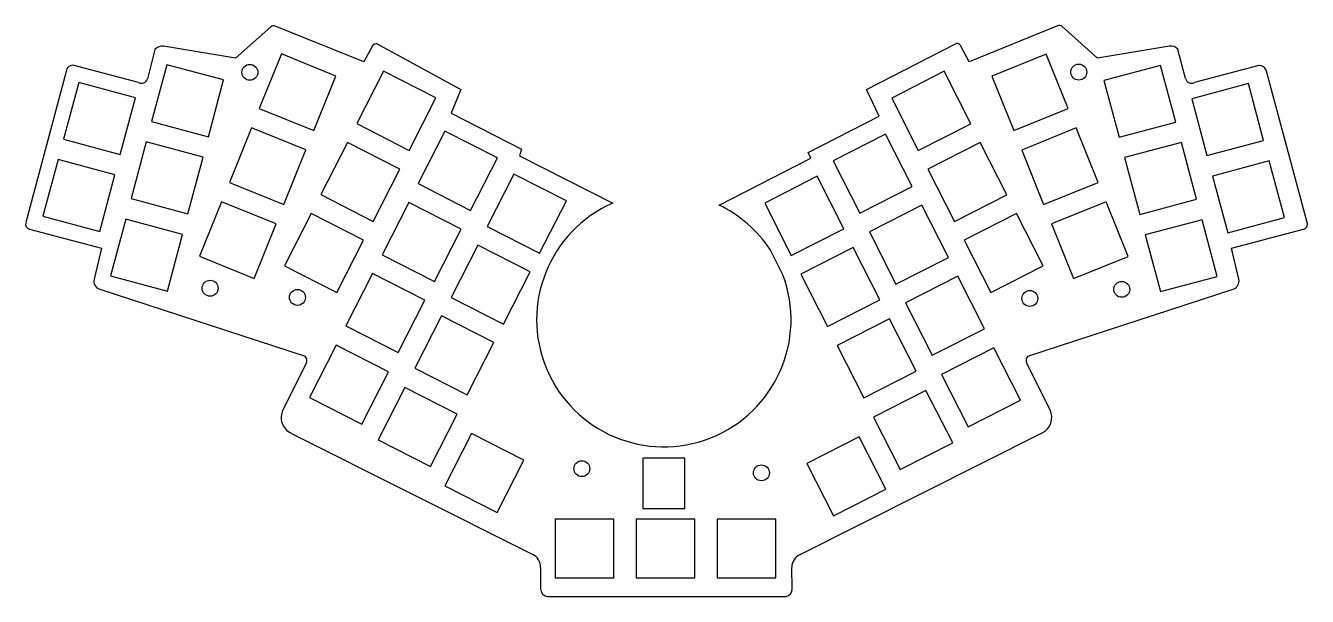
# Model space of a CAD drawing. Header units: millimetres. Extents: x 0 to 305, y 0 to 135.
import ezdxf

# ---------------------------------------------------------------- set-up
doc = ezdxf.new("R2010")
doc.units = ezdxf.units.MM
doc.layers.get('0').update_dxf_attribs({"linetype": 'CONTINUOUS'})

msp = doc.modelspace()

# ---------------------------------------------------------------- linework, layer by layer
for p, q in [((58.01, 135.22), (49.58, 127.73)), ((80.17, 126.83), (59.06, 135.38)), ((245.44, 135.4), (224.34, 126.84)), ((254.93, 127.75), (246.49, 135.23)), ((30.4, 129.8), (28.59, 122.83)), ((49.58, 127.73), (32.46, 130.56)), ((82.2, 130.63), (80.17, 126.83)), ((83.31, 131.13), (103.26, 120.28)), ((199.91, 120.23), (221.13, 131.11)), ((224.34, 126.84), (222.34, 130.59)), ((272.05, 130.57), (254.93, 127.75)), ((275.91, 122.84), (274.1, 129.81)), ((26.46, 121.9), (11.17, 125.98)), ((293.4, 126.01), (278.04, 121.91)), ((9.27, 124.54), (-0.36, 88.54)), ((304.86, 88.56), (295.22, 124.62)), ((103.26, 120.28), (100.95, 114.61)), ((202.89, 113.89), (199.91, 120.23)), ((100.95, 114.61), (117.75, 106.05)), ((186, 105.28), (202.89, 113.89)), ((117.75, 106.05), (117.26, 104.49)), ((117.26, 104.49), (139.45, 93.18)), ((164.78, 92.74), (186.63, 103.87)), ((186.63, 103.87), (186, 105.28)), ((0.51, 86.96), (17.66, 82.49)), ((286.85, 82.5), (303.98, 86.97)), ((17.66, 82.49), (15.89, 75.06)), ((288.62, 75.07), (286.85, 82.5)), ((180, 76.08), (176.92, 82.13)), ((17.24, 72.69), (66.17, 56.72)), ((238.33, 56.74), (287.27, 72.71)), ((66.48, 55.11), (60.89, 43.93)), ((243.62, 43.94), (238.03, 55.12)), ((62.77, 38.43), (120.42, 9.48)), ((184.07, 9.48), (241.74, 38.45)), ((122.27, 6.37), (122.27, 1.29)), ((182.22, 1.32), (182.12, 6.43)), ((123.74, -0.48), (180.77, -0.48))]:
    msp.add_line(p, q)
for points in [[(68.24, 110.49), (73.49, 123.47), (60.51, 128.72), (55.26, 115.75)], [(234.98, 110.49), (247.97, 115.71), (242.73, 128.71), (229.75, 123.46)], [(33.24, 126.15), (29.61, 112.64), (43.13, 109), (46.76, 122.53)], [(273.59, 112.48), (269.97, 126.01), (256.45, 122.39), (260.06, 108.87)], [(90.97, 105.76), (97.34, 118.24), (84.87, 124.6), (78.51, 112.14)], [(224.73, 112.1), (218.38, 124.59), (205.9, 118.23), (212.24, 105.76)], [(22.13, 104.77), (25.77, 118.3), (12.24, 121.92), (8.61, 108.41)], [(277.37, 118.05), (280.98, 104.54), (294.51, 108.14), (290.89, 121.68)], [(61.12, 92.87), (66.38, 105.86), (53.4, 111.1), (48.15, 98.13)], [(105.59, 91.47), (111.96, 103.95), (99.49, 110.3), (93.13, 97.84)], [(236.87, 105.84), (242.1, 92.87), (255.09, 98.1), (249.85, 111.09)], [(38.22, 90.63), (41.85, 104.16), (28.33, 107.78), (24.7, 94.27)], [(82.35, 88.83), (88.72, 101.31), (76.24, 107.67), (69.88, 95.21)], [(198.3, 90.8), (210.78, 97.13), (204.43, 109.62), (191.95, 103.27)], [(220.87, 88.83), (233.35, 95.17), (227, 107.66), (214.53, 101.3)], [(278.52, 94.12), (274.9, 107.65), (261.38, 104.03), (264.99, 90.51)], [(7.35, 103.59), (3.72, 90.08), (17.24, 86.44), (20.87, 99.97)], [(282.34, 99.65), (285.95, 86.13), (299.48, 89.73), (295.86, 103.27)], [(122.03, 81.28), (128.4, 93.76), (115.93, 100.12), (109.57, 87.66)], [(194.48, 87.09), (188.12, 99.58), (175.65, 93.22), (181.99, 80.75)], [(46.28, 93.48), (41.03, 80.52), (54, 75.25), (59.26, 88.24)], [(96.97, 74.54), (103.34, 87.02), (90.86, 93.37), (84.5, 80.91)], [(206.92, 73.87), (219.4, 80.2), (213.05, 92.69), (200.58, 86.34)], [(243.99, 88.23), (249.22, 75.25), (262.21, 80.48), (256.97, 93.47)], [(23.46, 89.37), (19.83, 75.86), (33.35, 72.21), (36.98, 85.74)], [(67.62, 90.74), (61.26, 78.28), (73.72, 71.91), (80.09, 84.38)], [(223.15, 84.37), (229.5, 71.9), (241.98, 78.24), (235.63, 90.73)], [(266.31, 85.63), (269.92, 72.11), (283.44, 75.71), (279.83, 89.25)], [(113.41, 64.35), (119.78, 76.83), (107.3, 83.19), (100.94, 70.73)], [(203.1, 70.16), (196.75, 82.65), (184.28, 76.29), (190.62, 63.82)], [(82.24, 76.44), (75.88, 63.98), (88.34, 57.61), (94.71, 70.09)], [(228.03, 63.28), (221.68, 75.76), (209.2, 69.41), (215.55, 56.94)], [(98.65, 66.33), (92.29, 53.87), (104.75, 47.5), (111.12, 59.98)], [(211.74, 53.13), (205.39, 65.62), (192.91, 59.26), (199.26, 46.79)], [(73.55, 59.33), (67.19, 46.87), (79.66, 40.5), (86.03, 52.97)], [(224.12, 39.88), (236.6, 46.22), (230.25, 58.7), (217.77, 52.35)], [(89.92, 49.29), (83.56, 36.83), (96.03, 30.46), (102.4, 42.94)], [(207.94, 29.76), (220.43, 36.09), (214.07, 48.58), (201.6, 42.23)], [(99.42, 25.86), (111.89, 19.49), (118.26, 31.97), (105.78, 38.32)], [(192.06, 18.7), (204.54, 25.04), (198.19, 37.53), (185.72, 31.17)], [(156.61, 20.44), (156.61, 32.44), (146.61, 32.44), (146.61, 20.44)], [(125.73, 17.94), (125.72, 3.95), (139.72, 3.93), (139.73, 17.94)], [(159.01, 17.94), (145.01, 17.94), (145, 3.95), (159, 3.93)], [(178.33, 17.94), (164.33, 17.94), (164.32, 3.95), (178.32, 3.93)]]:
    msp.add_lwpolyline(points, close=True)
for centre in [(53.01, 124.35), (250.46, 124.41), (43.54, 72.91), (260.71, 72.65), (64.35, 70.74), (238.81, 70.48), (132.09, 29.94), (174.87, 28.94)]:
    msp.add_circle(centre, 1.9)
for centre, radius, start, end in [((58.67, 134.42), 1.04, 67.9317, 129.6757), ((245.83, 134.44), 1.04, 50.324, 112.0683), ((32.1, 128.37), 2.22, 80.6317, 139.7999), ((83.07, 130.17), 0.991, 75.782, 151.9275), ((221.52, 130.35), 0.853, 16.3895, 117.0041), ((272.41, 128.38), 2.22, 40.2001, 99.3683), ((10.78, 124.52), 1.51, 75.0686, 179.0957), ((293.41, 124.14), 1.87, 14.9816, 90.1939), ((27.17, 123.2), 1.47, 241.5831, 345.4655), ((277.34, 123.21), 1.47, 194.5345, 298.4169), ((151.63, 65.44), 30.3, -246.2965, 20.5692), ((151.63, 65.44), 30.3, 33.4308, 64.2743), ((303.67, 88.19), 1.26, -75.391, 17.4378), ((0.89, 88.2), 1.3, 165.0184, 252.9083), ((17.83, 74.6), 2, 166.6223, 252.7408), ((286.64, 74.63), 2.02, -71.9234, 12.5584), ((65.26, 55.71), 1.36, -26.5651, 47.9158), ((239.25, 55.73), 1.36, 132.0842, 206.5651), ((64.54, 42.11), 4.08, 153.4349, 244.2737), ((239.89, 42.15), 4.14, -63.3341, 25.6244), ((118.91, 6.47), 3.37, -1.5691, 63.3341), ((185.37, 6.5), 3.25, 113.5072, 181.1715), ((124.08, 1.29), 1.8, 180, 259.2279), ((180.42, 1.29), 1.8, -78.9831, 1.1715)]:
    msp.add_arc(centre, radius, start, end)

doc.saveas('drawing.dxf')
